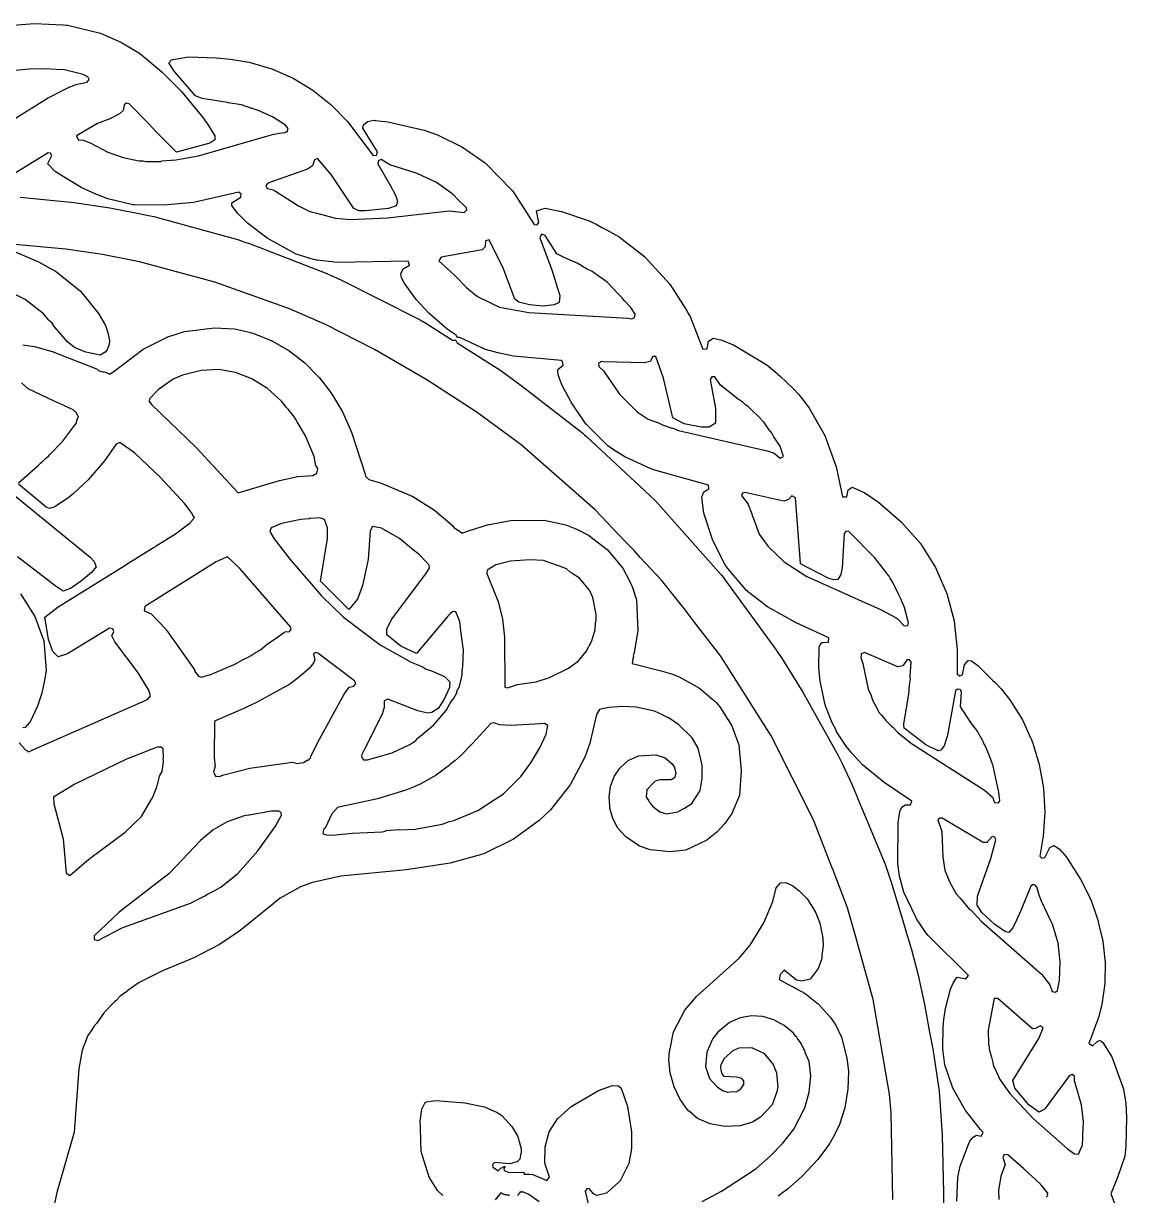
# Model space of a CAD drawing. Header units: millimetres. Extents: x 0 to 300, y 0 to 299.
# Drawn here: x 159.7 to 300, y 149.6 to 298.6 of the extents above; entities that cross this region are included whole.
import ezdxf

# ---------------------------------------------------------------- set-up
doc = ezdxf.new("R2010")
doc.units = ezdxf.units.MM
doc.layers.add('CUT', color=7, linetype='CONTINUOUS')

msp = doc.modelspace()

# ---------------------------------------------------------------- linework, layer by layer
at = {"layer": 'CUT'}
for points in [[(158.3267, 298.3902), (161.0708, 298.6171), (164.7047, 298.4386), (165.0856, 298.4014), (165.1984, 298.3904), (165.2413, 298.3862), (165.2758, 298.3828), (169.4615, 297.3768), (169.7607, 297.255), (172.1468, 296.1802), (174.4358, 294.8382), (177.2515, 292.4765), (179.7514, 289.9461), (182.4759, 286.6453), (182.6407, 286.4285), (182.6713, 286.3882), (182.6812, 286.3752), (183.0518, 285.8875), (184.03, 284.3162), (184.0282, 283.7976), (183.3714, 283.3809), (179.1419, 282.2499), (178.0889, 283.2939), (177.5375, 283.8406), (177.4867, 283.891), (176.4725, 284.8964), (175.6361, 285.8502), (173.0936, 288.3859), (172.78, 288.4913), (172.463, 288.2508), (172.3613, 287.5489), (171.8881, 287.1131), (171.466, 286.9021), (171.0929, 286.7156), (170.8342, 286.5863), (170.6649, 286.5016), (169.0822, 285.8763), (166.4264, 284.3251), (166.6207, 283.8353), (167.2709, 283.7717), (168.1578, 283.4134), (170.3919, 282.2544), (172.3576, 281.573), (174.3577, 281.1625), (174.9025, 281.1412), (174.9063, 281.1335), (175.2389, 281.0428), (177.1736, 281.073), (177.2168, 281.1249), (179.0327, 281.2799), (181.9194, 281.796), (191.3586, 284.5108), (192.1809, 284.6609), (192.9471, 284.7481), (193.0125, 284.8128), (193.2201, 284.8507), (193.3564, 285.261), (192.9878, 285.6654), (191.3302, 286.7288), (189.5008, 287.5545), (188.8886, 287.7581), (188.8247, 287.7884), (188.7281, 287.8116), (187.4112, 288.2497), (185.7232, 288.5304), (185.6769, 288.5415), (185.6159, 288.5483), (182.3809, 289.0863), (181.5344, 289.4216), (178.8177, 292.5271), (178.1748, 293.5932), (178.5105, 294.003), (180.6523, 294.3708), (184.1581, 294.2545), (185.9929, 294.0938), (188.3838, 293.676), (191.2775, 292.8258), (193.9649, 291.6386), (196.4655, 290.1478), (198.8196, 288.2573), (200.8344, 286.1898), (200.9823, 286.0287), (201.0201, 285.9875), (201.0255, 285.9816), (201.0269, 285.9801), (204.1668, 281.8051), (204.5695, 281.8632), (204.691, 282.2856), (202.8444, 285.2958), (202.9345, 285.7207), (203.4331, 286.1382), (204.2643, 286.2965), (204.2952, 286.2939), (204.2983, 286.2936), (204.3111, 286.2925), (204.4519, 286.2804), (206.0221, 286.0858), (210.6254, 285.0468), (212.3321, 284.4361), (215.5058, 282.8945), (218.4333, 280.8602), (221.7957, 277.434), (221.9214, 277.2804), (224.6283, 273.0363), (225.0007, 273.0234), (225.2076, 273.2907), (224.9137, 274.781), (226.0305, 275.1436), (228.099, 274.6902), (231.6032, 273.5277), (232.5778, 273.037), (233.2232, 272.6837), (233.8081, 272.3636), (234.9553, 271.7356), (235.4372, 271.4719), (238.6696, 268.9651), (241.892, 265.4655), (243.9914, 262.1531), (244.3103, 261.5863), (244.4426, 261.3325), (246.0838, 257.1901), (246.6302, 257.2357), (246.7898, 258.1981), (247.3717, 258.5784), (248.3739, 258.3872), (249.959, 257.7472), (254.2136, 255.2058), (255.5359, 254.0939), (255.6513, 253.9858), (255.9584, 253.6982), (256.6636, 253.0378), (257.625, 252.1374), (258.2798, 251.4126), (259.5507, 249.7686), (261.5915, 246.1982), (263.0124, 242.2378), (263.8349, 238.4214), (264.3919, 238.4102), (264.5641, 239.3032), (265.0812, 239.6539), (266.6907, 238.9375), (268.399, 237.7262), (271.2855, 235.2306), (273.7436, 232.469), (275.6659, 229.4484), (277.1065, 226.1313), (278.0186, 222.6487), (278.4388, 218.9569), (278.4405, 215.8592), (278.7425, 215.6502), (279.0842, 215.7847), (279.373, 217.0485), (279.8034, 217.6098), (280.2606, 217.5661), (281.0667, 216.9848), (282.6267, 215.4099), (282.9671, 215.0663), (283.2487, 214.782), (284.0151, 214.0083), (285.1326, 212.6183), (286.7168, 210.0635), (287.8112, 207.6681), (287.8344, 207.61), (287.8545, 207.5594), (287.9229, 207.3877), (288.0364, 207.1031), (288.8694, 204.3769), (289.4154, 201.3849), (289.5649, 198.3083), (289.3548, 195.2476), (288.9484, 192.6989), (289.1935, 192.4774), (289.5514, 192.5458), (290.2219, 193.8118), (290.7379, 194.0702), (291.4477, 193.605), (292.3124, 192.5858), (294.1537, 189.7182), (295.4037, 187.1925), (296.2232, 184.8515), (296.2474, 184.7652), (296.27, 184.6846), (296.2939, 184.5995), (296.4135, 184.1734), (296.9344, 181.9166), (297.2444, 179.2143), (297.2106, 176.5279), (296.8413, 173.8728), (296.3971, 172.2122), (296.277, 171.8812), (296.1422, 171.51), (296.0254, 171.1884), (295.4756, 169.674), (295.1761, 168.9558), (295.6133, 168.6162), (296.1785, 169.1202), (296.5059, 169.2908), (296.7142, 169.2186), (296.7923, 169.1503), (296.8173, 169.1285), (296.8376, 169.1107), (296.9552, 169.008), (298.0763, 167.1842), (299.4829, 163.3375), (299.5566, 163.083), (299.8799, 161.253), (299.9652, 159.4861), (299.8757, 155.8196), (299.7436, 154.5575), (298.8098, 151.8331), (297.9706, 149.7654), (299.1568, 146.7627)], [(156.2329, 285.0842), (162.7134, 289.1168), (165.0572, 290.3213), (165.5785, 290.5344), (165.8656, 290.6518), (165.893, 290.663), (166.4904, 290.9074), (167.7894, 291.1649), (168.0173, 291.4969), (167.862, 291.8319), (167.2485, 292.1311), (164.9011, 292.7112), (163.8205, 292.7446), (162.4328, 292.8329), (162.0625, 292.7988), (160.923, 292.834), (158.0873, 292.5896)], [(278.3844, 148.8216), (278.5002, 151.8631), (278.7888, 153.3004), (279.9061, 156.1936), (280.0448, 156.4601), (280.4672, 156.9989), (280.8661, 157.2234), (281.4876, 157.0991), (281.7339, 157.5597), (281.3983, 157.9687), (279.5086, 160.33), (279.4772, 160.3743), (277.8515, 163.2293), (276.8444, 166.2015), (276.5826, 168.2222), (276.6269, 170.9771), (276.7255, 171.9445), (276.9511, 173.3493), (277.5882, 175.8124), (277.932, 176.5543), (278.3532, 177.2313), (278.4732, 177.3443), (279.5168, 177.1267), (279.8652, 177.554), (274.7388, 182.6127), (274.4956, 182.9216), (273.5347, 184.3236), (273.397, 184.5458), (273.2177, 184.8352), (273.1728, 184.9077), (273.1462, 184.9505), (271.6504, 188.1215), (271.0681, 190.1683), (270.8573, 191.7359), (270.9098, 196.9996), (271.132, 198.4004), (271.4041, 198.9603), (271.8534, 199.2301), (272.4965, 199.2558), (272.6573, 199.7196), (269.1224, 202.0696), (266.3681, 204.3395), (264.9778, 205.8473), (264.8427, 206.0181), (264.7163, 206.1778), (264.2287, 206.7941), (264.1987, 206.832), (263.1957, 208.3686), (263.0834, 208.5884), (263.0682, 208.6181), (262.9722, 208.8062), (262.5331, 209.6659), (261.702, 211.7283), (261.6346, 211.9727), (260.977, 214.9751), (260.8066, 216.6174), (260.8829, 219.28), (261.0878, 219.7573), (261.2719, 219.8813), (262.0522, 219.928), (262.1202, 220.4778), (257.936, 222.3949), (254.2806, 224.4084), (251.9445, 226.2322), (251.7976, 226.3533), (251.7868, 226.3622), (251.7837, 226.3647), (251.6198, 226.4998), (249.0511, 229.559), (249.05, 229.5608), (249.0087, 229.6253), (248.9885, 229.6569), (248.8691, 229.8438), (247.3516, 232.8438), (246.2368, 236.1984), (246.2274, 236.2424), (246.2251, 236.2533), (246.2194, 236.2797), (246.2139, 236.3059), (245.9528, 238.3744), (246.2149, 239.0441), (246.8507, 239.4141), (246.8011, 239.8824), (239.958, 241.8023), (239.3771, 242.0171), (236.1454, 243.5103), (234.8577, 244.2971), (234.0103, 244.8881), (231.3459, 247.5237), (231.2504, 247.6336), (231.2084, 247.682), (231.1941, 247.6985), (231.1676, 247.729), (229.3334, 250.4622), (229.3176, 250.4888), (229.3094, 250.5027), (229.2839, 250.5455), (229.2322, 250.6326), (228.1851, 252.5854), (227.7779, 253.6644), (227.6134, 254.2318), (227.6127, 254.2369), (227.6437, 254.5963), (227.6442, 254.5969), (228.3055, 255.1578), (228.2374, 255.6525), (228.1963, 255.6564), (228.1908, 255.6849), (228.1201, 255.6909), (228.1029, 255.7342), (221.9873, 256.317), (220.0065, 256.7119), (218.4501, 257.1691), (218.2688, 257.2374), (218.0764, 257.31), (218.0481, 257.3207), (217.9825, 257.3454), (215.1798, 258.6861), (214.8508, 258.6726), (214.707, 258.9879), (213.5519, 259.7547), (211.2116, 261.7774), (209.6037, 263.4914), (208.0993, 265.6349), (207.7337, 266.2788), (207.6488, 266.7698), (207.9454, 267.4009), (208.7678, 267.8752), (208.6173, 268.4034), (199.5828, 268.1978), (197.0058, 268.5059), (196.994, 268.5085), (196.9455, 268.519), (196.8582, 268.5378), (196.5557, 268.6031), (194.3452, 269.2747), (190.6503, 271.2924), (188.1653, 273.232), (186.881, 274.4844), (186.1756, 275.448), (186.1548, 275.8027), (187.3171, 276.5431), (187.3594, 276.9092), (187.0779, 277.1471), (181.5117, 275.887), (181.3112, 275.863), (177.4762, 275.4919), (173.7743, 275.5394), (173.7207, 275.5455), (173.5869, 275.5608), (173.4141, 275.5805), (173.4091, 275.5811), (170.4039, 276.3067), (168.8626, 276.8941), (166.9989, 277.7391), (163.7301, 279.7465), (162.7803, 280.7802), (162.7752, 280.7972), (162.774, 280.8012), (162.7731, 280.8042), (162.7725, 280.806), (163.2625, 281.805), (163.1188, 282.1006), (162.8001, 282.1814), (156.972, 278.5682)], [(159.2463, 276.53), (166.1077, 275.8304), (170.6708, 275.1749), (173.7065, 274.59), (175.796, 274.1645), (176.2509, 274.0541), (187.0586, 271.0831), (187.5775, 270.9068), (187.827, 270.822), (187.9669, 270.7745), (188.398, 270.628), (198.2672, 266.8026), (198.9734, 266.4862), (198.9749, 266.4855), (199.0279, 266.4618), (200.1878, 265.9421), (209.7933, 261.0985), (209.9869, 260.9896), (210.3771, 260.7702), (210.4917, 260.7057), (210.8473, 260.5057), (214.2532, 258.3551), (214.6401, 258.3387), (214.8212, 257.9965), (220.3938, 254.4778), (223.1225, 252.4449), (230.6409, 246.6353), (230.8357, 246.4683), (230.9732, 246.3504), (231.0301, 246.3016), (231.291, 246.078), (239.9511, 237.9835), (240.4501, 237.4661), (248.4242, 228.4852), (248.6888, 228.1493), (248.8185, 227.9846), (248.8346, 227.9642), (255.3403, 218.999), (255.4972, 218.7759), (255.5017, 218.7695), (255.5978, 218.6329), (256.178, 217.8077), (258.7808, 213.5846), (263.2747, 205.5108), (263.7772, 204.5138), (265.0057, 201.8755), (265.6486, 200.3429), (265.7832, 200.0219), (266.5853, 198.1097), (269.1494, 191.9967), (269.2731, 191.6838), (270.0215, 189.4189), (271.3238, 185.0984), (272.1119, 182.4834), (272.3534, 181.6823), (272.6596, 180.6661), (273.4807, 177.6036), (274.2585, 173.8532), (274.5648, 172.2176), (274.7426, 171.2681), (274.8774, 170.5481), (275.3148, 168.2127), (276.1407, 162.8222), (276.5066, 157.2333), (276.6883, 149.9046), (276.6399, 144.0683)], [(158.0022, 269.8198), (161.5754, 268.3016), (162.4163, 267.8433), (163.1286, 267.4552), (163.7253, 267.1133), (166.8798, 264.6015), (166.9272, 264.5553), (169.2348, 261.7382), (170.0955, 260.2072), (170.4483, 259.1536), (170.4556, 259.1159), (170.4625, 259.0799), (170.4874, 258.9515), (170.6184, 258.2741), (170.5848, 257.8106), (170.3085, 257.1087), (170.0775, 256.8139), (169.4243, 256.4374), (167.5869, 256.8102), (166.1776, 257.3913), (165.2553, 258.1127), (163.6058, 260.0526), (163.3013, 260.4873), (163.0276, 260.7428), (163.0254, 260.7741), (162.8907, 260.8935), (162.1707, 261.7402), (159.8755, 263.5027), (157.0711, 264.9216)], [(270.2525, 149.0561), (270.0417, 160.0704), (269.8281, 162.4707), (267.7214, 174.4785), (265.7345, 181.646), (265.7299, 181.6648), (265.7264, 181.6752), (264.4821, 186.164), (262.767, 190.5827), (262.6722, 190.8681), (262.4804, 191.3212), (260.1503, 197.3242), (254.75, 208.0384), (249.5955, 216.1965), (249.4684, 216.4015), (249.451, 216.4252), (248.3238, 218.209), (244.9737, 222.505), (243.7164, 224.2122), (242.9627, 225.0835), (240.8163, 227.8358), (238.0891, 230.7181), (237.3481, 231.5748), (236.1533, 232.764), (232.3648, 236.7679), (222.9486, 245.0359), (217.3763, 249.1317), (210.9849, 253.2921), (204.3355, 257.1608), (198.1029, 260.3223), (193.5005, 262.3206), (184.0114, 265.7247), (174.4158, 268.2903), (169.7099, 269.2258), (165.0758, 269.9223), (158.1186, 270.5306)], [(159.5767, 257.7611), (161.0703, 257.549), (163.3102, 256.9049), (168.9792, 254.6822), (169.0689, 254.6417), (169.1627, 254.5011), (169.7549, 254.3319), (169.809, 254.3074), (169.8768, 254.297), (170.1892, 254.2078), (170.6674, 254.0203), (170.9674, 254.2453), (171.0369, 254.2592), (171.1902, 254.4125), (174.9028, 257.1979), (178.0197, 258.7714), (180.1309, 259.4542), (183.9515, 259.9094), (186.499, 259.759), (188.4096, 259.3629), (188.5061, 259.3339), (188.6826, 259.2809), (188.8397, 259.2337), (188.9767, 259.1925), (191.1687, 258.3147), (191.223, 258.2866), (191.2262, 258.2849), (191.2442, 258.2756), (191.2496, 258.2728), (193.4249, 257.0171), (195.4385, 255.457), (197.0017, 253.8896), (197.1998, 253.6832), (197.2396, 253.6417), (197.3011, 253.5777), (197.3096, 253.5688), (198.6327, 251.8463), (198.9827, 251.3394), (200.2337, 249.2047), (201.3931, 246.6469), (203.1401, 241.2872), (203.1711, 241.0488), (203.5944, 240.6256), (205.0763, 240.2126), (209.2079, 238.4759), (211.9308, 236.7211), (214.252, 234.7601), (214.4468, 234.489), (215.2302, 234.0103), (215.478, 233.8059), (215.5304, 233.8268), (215.5351, 233.8239), (216.3891, 234.1471), (218.6679, 234.8461), (221.6003, 235.4205), (225.8863, 235.4505), (228.6684, 234.8458), (230.1549, 234.2756), (231.533, 233.5379), (233.9206, 231.7245), (235.8863, 229.3536), (236.8493, 227.5601), (237.1112, 226.8802), (237.623, 225.2988), (237.81, 221.3939), (237.3327, 218.618), (237.2322, 218.1899), (237.2384, 218.0697), (237.1927, 217.8044), (237.1852, 217.7839), (237.1883, 217.7783), (237.0894, 217.2033), (240.6238, 216.3286), (242.0881, 215.9124), (243.0582, 215.5359), (245.3715, 214.2491), (245.4025, 214.2265), (245.4802, 214.1701), (245.5709, 214.1042), (245.9417, 213.835), (247.138, 212.8295), (247.367, 212.6265), (247.3829, 212.6124), (247.4294, 212.5712), (247.5487, 212.4655), (247.6923, 212.3383), (247.8007, 212.2267), (248.2405, 211.6916), (249.7826, 209.2795), (250.6585, 206.8586), (250.9626, 203.6021), (250.7483, 200.4454), (249.7815, 198.131), (248.8922, 196.8574), (247.859, 195.7566), (246.5872, 194.762), (243.9142, 193.4858), (241.8686, 193.2874), (239.3699, 193.5132), (238.0339, 193.985), (236.2703, 195.1713), (235.2843, 196.2806), (234.6405, 197.502), (234.266, 198.8253), (234.2604, 198.8794), (234.2604, 198.8795), (234.2519, 198.9621), (234.2356, 199.1212), (234.1589, 200.2461), (234.3464, 201.5893), (234.8129, 202.8662), (235.5142, 203.8926), (235.5992, 203.9978), (236.5804, 204.8641), (237.8854, 205.4813), (240.0793, 205.6183), (241.2696, 205.2096), (242.2054, 204.4104), (242.4797, 203.982), (242.6194, 203.2092), (242.45, 202.6619), (242.0409, 202.4374), (241.7402, 202.4225), (240.616, 202.4447), (239.9998, 202.2671), (239.8048, 202.0618), (239.7873, 202.054), (239.7592, 202.0138), (238.9531, 201.165), (238.8516, 200.2505), (239.2223, 199.7242), (239.2479, 199.6461), (239.2664, 199.6221), (239.2715, 199.6067), (239.3362, 199.5314), (239.3513, 199.5117), (239.3616, 199.4884), (239.3889, 199.4629), (239.5945, 199.1958), (239.6984, 199.0483), (239.8518, 198.9308), (239.8678, 198.9121), (239.8998, 198.894), (240.6047, 198.3541), (241.4675, 198.0908), (242.911, 198.3405), (243.4897, 198.6854), (243.6626, 198.77), (243.7509, 198.8411), (244.6821, 199.396), (245.7227, 201.0871), (246.0096, 202.5773), (246.0096, 204.3088), (245.4921, 206.4712), (244.703, 207.7787), (243.0125, 209.4384), (241.8033, 210.2834), (241.1765, 210.5728), (241.1126, 210.6096), (241.0084, 210.6505), (239.9122, 211.1567), (237.5953, 211.666), (235.8422, 211.7569), (234.1037, 211.6353), (232.9475, 211.3518), (232.5414, 210.7198), (231.7031, 207.0923), (231.062, 205.3143), (229.1855, 201.8053), (226.7074, 198.6294), (225.2702, 197.2561), (221.9775, 194.8697), (218.222, 193.023), (213.9273, 191.8134), (208.3997, 190.992), (200.0467, 190.1738), (196.4202, 189.3717), (194.9231, 188.8218), (192.3066, 187.3615), (191.4453, 186.6672), (191.4357, 186.6612), (191.3806, 186.615), (187.1807, 183.2297), (184.5971, 181.4975), (181.3201, 179.7676), (177.3384, 178.1249), (174.3935, 176.6496), (172.9618, 175.6225), (172.8638, 175.5598), (172.7987, 175.5055), (171.9759, 174.9152), (171.399, 174.3374), (171.2311, 174.1973), (171.0867, 174.0246), (169.9187, 172.8547), (168.9382, 171.4556), (168.6023, 171.054), (168.3512, 170.618), (167.8508, 169.9039), (167.1234, 168.0259), (166.7104, 165.6818), (166.1373, 157.6248), (163.9299, 149.9625), (163.6261, 148.5348)], [(159.0471, 240.1739), (161.5394, 242.4186), (161.8508, 242.6798), (161.9983, 242.8319), (162.5768, 243.3529), (162.6358, 243.4045), (162.6479, 243.4169), (162.9051, 243.6486), (162.988, 243.767), (164.6441, 245.4717), (166.0276, 247.3039), (166.3723, 247.7447), (166.5252, 248.3414), (166.6488, 248.6164), (166.5314, 248.7453), (166.4045, 249.1118), (165.9899, 249.479), (164.8903, 249.9901), (164.6387, 250.134), (163.5102, 250.6315), (160.276, 252.1345), (159.4246, 252.9083)], [(159.1264, 207.1311), (159.9124, 206.2544), (160.1162, 206.1638), (160.2835, 205.9776), (160.4098, 206.0333), (160.4565, 206.0126), (160.8487, 206.227), (175.4276, 212.6619), (175.8245, 213.1085), (175.6132, 213.8306), (174.1849, 216.1773), (171.2818, 219.9894), (170.9197, 220.7383), (171.1762, 221.3044), (171.0464, 221.6452), (170.6204, 221.7036), (165.266, 218.4606), (164.0768, 218.0494), (163.4164, 218.7296), (162.8426, 220.2534), (162.3675, 223.1049), (164.0961, 224.4207), (172.5469, 229.6894), (172.6996, 229.7731), (172.7229, 229.7991), (176.2195, 231.9791), (176.4178, 232.0706), (176.537, 232.177), (179.0119, 233.72), (180.862, 235.0914), (180.9194, 235.1586), (180.9433, 235.1755), (181.0135, 235.2685), (181.3566, 235.6698), (181.3434, 235.706), (181.4134, 235.7988), (181.3411, 235.8922), (181.3589, 235.9327), (181.1748, 236.1685), (181.1327, 236.2839), (180.2029, 237.5439), (177.1168, 240.869), (173.7796, 244.0266), (171.9353, 245.3195), (171.4555, 245.0921), (169.9838, 242.9938), (167.8838, 240.5614), (166.0206, 238.8484), (165.5001, 238.3931), (163.6747, 237.1345), (162.98, 236.9402), (162.5441, 237.0969), (159.0511, 240.0117)], [(158.0198, 239.0049), (168.148, 230.7209), (168.6536, 230.2035), (168.9087, 229.5277), (168.3195, 228.7841), (167.0394, 227.7222), (165.6475, 226.7681), (164.7186, 226.4101), (163.7005, 227.0757), (158.8939, 230.7641)], [(159.3001, 226.0823), (160.9073, 223.5379), (160.91, 223.5156), (160.9971, 223.3958), (161.1199, 223.2014), (162.2744, 220.1167), (162.5408, 216.3893), (162.3938, 215.3125), (162.0075, 213.4301), (161.4717, 211.7794), (160.4638, 209.737), (160.4357, 209.695), (160.434, 209.6924), (160.428, 209.6833), (160.4099, 209.6563), (159.907, 209.0655), (159.5946, 209.0216)], [(245.9936, 148.8207), (248.4542, 150.0961), (252.8142, 152.9625), (254.6458, 154.5515), (256.2624, 156.2258), (257.6349, 157.9971), (259.0467, 160.7026), (259.6125, 162.7189), (259.8215, 164.772), (259.5833, 166.6184), (259.0961, 167.7498), (259.037, 167.995), (258.872, 168.2701), (258.6016, 168.898), (258.107, 169.5453), (258.017, 169.6953), (257.9099, 169.8033), (257.6122, 170.1929), (256.4372, 171.1635), (255.1142, 171.8975), (253.7088, 172.3074), (252.275, 172.3952), (250.8427, 172.161), (249.4667, 171.576), (247.9671, 170.341), (247.3345, 169.5316), (247.0918, 168.9718), (247.0741, 168.9449), (247.0371, 168.8457), (246.5737, 167.7767), (246.4083, 165.9688), (246.9254, 164.4233), (247.2999, 164.0271), (247.3003, 164.0264), (247.9175, 163.373), (247.9187, 163.3726), (247.9466, 163.343), (248.2686, 163.1481), (248.5655, 162.9195), (249.2644, 162.7036), (249.5487, 162.7296), (250.38, 162.7801), (250.9214, 163.1353), (251.3022, 163.6912), (251.2775, 164.1568), (251.0252, 164.4233), (250.369, 164.6277), (248.8082, 164.6959), (248.7281, 164.7522), (248.5083, 165.1223), (248.3846, 165.8129), (248.378, 166.0891), (248.7933, 166.9801), (249.9115, 168.0071), (250.6962, 168.3362), (252.3211, 168.3693), (252.3599, 168.3598), (253.8517, 167.6511), (255.0316, 166.2363), (255.4585, 165.1691), (255.5991, 163.3067), (255.5832, 163.1805), (255.4938, 162.7816), (255.4829, 162.7327), (254.8766, 161.1105), (253.3964, 159.5182), (252.3981, 158.8991), (250.8105, 158.4099), (248.8695, 158.3452), (246.9898, 158.688), (245.4092, 159.3733), (244.3157, 160.3001), (244.3157, 160.3001), (244.3146, 160.3012), (244.3136, 160.3023), (244.0414, 160.5986), (243.1749, 161.7558), (242.4179, 163.3646), (241.9282, 165.1811), (241.7643, 166.8291), (241.7715, 167.4717), (241.772, 167.5128), (241.7725, 167.563), (241.7727, 167.5772), (242.3609, 170.3911), (242.3673, 170.4113), (242.3687, 170.4156), (242.3689, 170.4163), (242.3786, 170.4466), (243.7683, 173.1359), (245.324, 174.913), (250.6854, 179.7314), (252.085, 181.3963), (253.8366, 184.2343), (254.9849, 186.939), (255.4187, 188.692), (255.9482, 189.3437), (256.6285, 189.38), (257.5106, 188.9623), (257.9087, 188.6607), (258.3129, 188.3218), (259.2868, 187.3469), (259.4376, 187.1671), (259.7608, 186.6318), (259.7925, 186.5795), (259.919, 186.3699), (260.4462, 185.497), (260.95, 184.1839), (261.1433, 183.3477), (261.2046, 182.9785), (261.2217, 182.8753), (261.232, 182.8134), (261.3244, 182.2569), (261.3792, 181.3571), (261.2571, 180.4028), (261.2141, 180.0668), (261.1918, 179.8931), (261.1511, 179.5749), (260.7388, 178.4183), (259.7281, 177.0607), (258.6741, 176.8144), (257.9849, 176.9396), (256.4314, 178.2051), (255.9202, 177.6892), (255.7766, 177.0293), (259.1076, 175.2508), (260.7717, 173.8892), (262.2918, 172.2145), (262.3848, 172.088), (262.9755, 171.2401), (263.7124, 169.7016), (264.4091, 167.0357), (264.5964, 165.354), (264.5356, 163.0745), (264.1326, 160.6933), (263.437, 158.6102), (263.2777, 158.2203), (262.62, 156.8851), (262.2167, 156.232), (262.1726, 156.1607), (262.1054, 156.0518), (261.9439, 155.7904), (260.7138, 154.1615), (258.6764, 151.9707), (256.8535, 150.3742), (256.0583, 149.7765), (255.9715, 149.7112), (255.6474, 149.4676)], [(213.0238, 149.5506), (212.3375, 150.2125), (211.2563, 151.8903), (210.252, 155.1786), (210.1579, 158.0023), (210.1496, 158.4978), (210.1433, 158.874), (210.1433, 158.8753), (210.141, 159.0118), (210.3491, 160.5269), (210.7464, 161.3762), (210.8127, 161.4114), (210.8234, 161.4171), (210.8263, 161.4187), (210.9413, 161.4798), (212.1311, 161.6334), (215.796, 161.3608), (218.3208, 160.832), (219.8974, 160.1012), (220.0399, 160.0351), (220.0465, 160.0321), (220.0468, 160.032), (220.4925, 159.726), (221.7959, 158.3507), (222.526, 157.0874), (222.8633, 155.9721), (222.9652, 155.4978), (222.9675, 155.0037), (222.9419, 154.8744), (222.904, 154.6834), (222.8555, 154.4384), (222.8042, 154.1797), (222.4661, 153.8328), (221.4672, 153.5962), (219.5892, 153.7639), (219.322, 153.5182), (219.3729, 153.1588), (220.0914, 152.7049), (220.1403, 152.7785), (220.2163, 152.871), (220.301, 152.9555), (220.3938, 153.0312), (220.4937, 153.0972), (220.5996, 153.153), (220.7106, 153.1979), (220.8255, 153.2316), (220.9431, 153.2536), (220.9515, 153.2543), (220.7704, 153.0138), (220.8243, 152.7224), (221.4329, 152.5043), (223.3092, 152.5453), (223.328, 152.4359), (223.3364, 152.3202), (223.3357, 152.2917), (223.5004, 152.2918), (223.5367, 152.2919), (223.7749, 152.2921), (223.8566, 152.2921), (224.0011, 152.2922), (224.4424, 152.2166), (226.2321, 151.4915), (226.5872, 151.9106), (225.9696, 153.6753), (226.0021, 155.7611), (226.5294, 157.6718), (227.604, 159.3047), (229.333, 160.8787), (232.8182, 162.9088), (234.6021, 163.5382), (235.3411, 163.4968), (235.679, 163.2199), (236.5051, 160.8762), (236.9945, 157.6458), (236.994, 155.8847), (236.9893, 155.5289), (236.6468, 153.6307), (235.5517, 151.4205), (235.5451, 151.4121), (235.53, 151.3928), (235.4945, 151.3475), (235.4105, 151.2403), (233.8263, 149.8566), (232.6047, 149.545), (232.1698, 149.7832), (231.638, 150.443), (231.302, 150.4122), (231.1158, 150.1308), (232.248, 145.3441)], [(289.7318, 149.3443), (289.9529, 149.572), (289.9146, 149.6658), (289.9626, 149.8432), (289.0032, 150.9893), (286.8918, 152.951), (284.8519, 154.746), (284.4134, 154.76), (284.2339, 154.3956), (284.5434, 153.5188), (283.992, 152.0386), (283.6713, 150.2102), (283.7319, 149.0462)], [(221.5179, 149.5555), (221.4116, 149.6109), (221.3749, 149.635), (221.2712, 149.6222), (221.1527, 149.6193), (221.0345, 149.6281), (220.9178, 149.6486), (220.8036, 149.6804), (220.6932, 149.7234), (220.5875, 149.777), (220.4876, 149.8409), (220.3964, 149.9128), (219.6594, 148.9977)], [(225.2449, 148.7559), (223.9505, 149.6783), (223.0707, 150.0683), (223.0704, 150.0678), (223.0075, 149.9658), (222.985, 149.9363), (222.8267, 150.0109), (222.8152, 149.9848), (222.7584, 149.8837), (222.692, 149.7885), (222.6168, 149.7002), (222.5335, 149.6196), (222.4427, 149.5474)]]:
    msp.add_lwpolyline(points, dxfattribs=at)
for points in [[(196.3408, 274.6244), (196.8216, 274.5186), (199.3505, 273.8731), (201.2956, 273.6958), (205.9533, 273.8754), (213.8109, 274.7815), (215.7027, 274.5721), (216.0579, 274.911), (215.9572, 275.2258), (214.8247, 276.333), (214.4435, 276.7555), (214.282, 276.8636), (214.1644, 276.9785), (212.2084, 278.404), (209.7385, 279.5497), (206.2812, 280.6434), (205.1588, 281.2938), (204.799, 281.1254), (204.7579, 280.7637), (206.5125, 277.6546), (206.5198, 277.6409), (206.5477, 277.5886), (206.6937, 277.315), (207.0168, 276.7092), (207.2472, 275.9682), (207.0509, 275.4077), (206.0917, 275.0895), (203.1657, 274.7868), (202.3529, 274.796), (201.6719, 275.089), (198.7906, 279.3889), (197.0826, 281.4441), (196.6818, 281.293), (196.4501, 280.4939), (195.7807, 280.0756), (190.7461, 278.2925), (190.516, 277.9996), (190.6664, 277.6224), (191.418, 277.452), (191.4644, 277.4254), (191.5425, 277.3805), (191.6262, 277.3324), (191.7173, 277.2801), (194.6482, 275.4124), (196.1118, 274.6997), (196.2881, 274.6548)], [(225.7599, 262.6657), (224.0375, 262.8479), (222.6735, 263.1558), (222.1589, 263.5424), (220.7176, 267.3989), (218.8913, 271.1008), (218.4225, 270.9617), (218.3917, 270.2076), (218.0302, 269.844), (212.7871, 268.9108), (212.4983, 268.4365), (214.5359, 266.571), (215.9964, 265.0381), (217.2567, 263.9986), (217.4427, 263.9098), (217.5062, 263.8517), (220.1939, 262.5326), (223.9423, 261.8739), (236.5503, 261.1416), (237.0344, 261.0625), (237.3672, 261.2104), (237.3675, 261.2207), (237.397, 261.2325), (237.4715, 261.6528), (236.9087, 262.4908), (236.0683, 263.398), (235.8254, 263.7171), (235.3937, 264.1262), (233.9109, 265.7266), (233.1257, 266.2754), (233.0763, 266.3222), (232.9345, 266.409), (232.0107, 267.0545), (231.2898, 267.4157), (230.1026, 268.1424), (228.5384, 268.7942), (227.5268, 269.301), (226.0273, 271.6549), (225.5551, 271.8046), (225.3259, 271.333), (226.8978, 267.1765), (227.5839, 264.9674), (227.8674, 263.9995), (227.8032, 263.124), (227.1815, 262.8192)], [(239.1229, 248.3099), (240.445, 247.8182), (240.8741, 247.5978), (242.1355, 247.1599), (242.1793, 247.1734), (242.9943, 246.8703), (254.2587, 244.267), (255.1605, 243.961), (255.9079, 243.3346), (256.3504, 243.5438), (255.9052, 244.8709), (255.0989, 246.0648), (254.8998, 246.4631), (254.3997, 247.1002), (253.8719, 247.8818), (253.5309, 248.207), (253.4798, 248.2722), (251.8347, 249.8829), (251.5112, 250.1338), (251.217, 250.4146), (250.5816, 250.855), (248.319, 252.6103), (247.5929, 253.6741), (247.2259, 253.6655), (247.0276, 253.3177), (247.6947, 249.641), (247.6912, 247.8001), (246.8923, 247.2894), (245.8735, 247.282), (243.7134, 247.7192), (242.2396, 248.4824), (241.0536, 253.4938), (240.1159, 256.2478), (239.7119, 256.2744), (239.3695, 255.64), (238.674, 255.4439), (233.3995, 255.5941), (233.397, 255.5926), (233.1709, 255.6051), (232.8223, 255.4189), (232.8355, 254.9918), (233.4604, 254.4498), (235.4576, 251.4677), (237.707, 249.2174)], [(196.974, 241.4418), (197.095, 242.0162), (196.8834, 242.3487), (196.8511, 242.3515), (196.6459, 243.5387), (195.5265, 246.1604), (194.4714, 247.9487), (194.2695, 248.3222), (194.1769, 248.4479), (194.1235, 248.5384), (193.9512, 248.7546), (193.3454, 249.5773), (193.0971, 249.8256), (192.5037, 250.5696), (190.7098, 252.185), (188.7153, 253.4188), (186.6274, 254.244), (184.5064, 254.5907), (182.275, 254.4955), (179.91, 253.8816), (178.7186, 253.361), (176.8654, 252.0503), (175.7051, 250.8873), (175.6666, 250.5561), (175.9742, 250.1631), (181.6434, 244.7054), (186.9943, 238.9405), (192.244, 240.4984), (194.5809, 240.9829), (196.4601, 241.1395)], [(251.8589, 237.4545), (252.2951, 236.2612), (252.3517, 236.0425), (252.5152, 235.6591), (253.2412, 233.6735), (254.3929, 232.1119), (256.3999, 230.1385), (259.3064, 228.3009), (268.6537, 224.0956), (270.6604, 223.0311), (270.7782, 222.9315), (270.7907, 222.9209), (270.8119, 222.9029), (270.8395, 222.8797), (271.6692, 221.995), (272.137, 222.0499), (272.2497, 222.4056), (271.7407, 224.3357), (271.3765, 225.1199), (271.3, 225.3587), (270.9965, 225.9381), (270.2157, 227.6195), (269.8804, 228.0693), (269.7563, 228.3062), (269.4586, 228.6589), (269.419, 228.7363), (268.5974, 229.8312), (268.467, 229.9653), (267.9511, 230.6573), (264.6241, 234.0206), (264.2918, 234.0354), (264.0597, 233.7515), (263.81, 229.3951), (263.6446, 228.5184), (263.2271, 227.902), (262.7284, 227.8423), (262.0842, 228.0442), (258.5146, 229.893), (258.5018, 229.9257), (258.4977, 229.9364), (258.4946, 229.9442), (258.4774, 229.9884), (257.8629, 238.2683), (257.3954, 238.5556), (256.9672, 238.0874), (256.38, 237.8777), (251.4161, 238.9596), (251.1298, 238.8865), (250.9729, 238.596), (251.8477, 237.4809)], [(202.703, 205.4415), (202.6572, 205.287), (202.8991, 204.9847), (203.413, 204.9545), (206.5569, 205.8614), (208.8241, 206.9195), (209.5798, 207.4334), (209.7752, 207.6938), (209.8902, 207.7629), (211.8017, 209.3788), (212.0644, 209.6797), (212.1012, 209.7124), (212.1042, 209.7253), (213.4196, 211.2318), (213.9516, 212.1842), (214.4166, 212.8143), (214.7794, 213.5095), (214.788, 213.6814), (215.1329, 214.2989), (215.4471, 215.7739), (215.4501, 216.176), (215.4799, 216.2815), (215.4918, 216.5644), (215.5651, 216.8438), (215.6286, 218.9749), (215.54, 219.516), (215.2989, 221.3679), (215.182, 222.5453), (214.6486, 223.786), (214.2591, 223.819), (213.9988, 223.5825), (213.9149, 223.531), (213.8467, 223.4443), (213.6257, 223.2434), (209.6387, 218.508), (207.6507, 219.4404), (205.8661, 220.8496), (205.8759, 221.6213), (206.5063, 222.851), (210.9095, 228.732), (211.3184, 229.3724), (211.278, 229.7442), (210.1578, 230.9232), (209.9386, 231.1049), (209.8433, 231.2085), (209.2827, 231.6485), (207.5115, 233.1163), (205.2253, 234.4374), (204.0463, 234.6596), (203.773, 234.0892), (203.5005, 230.4429), (202.8016, 227.1268), (202.1465, 225.381), (201.0445, 224.096), (197.4383, 227.6878), (198.3358, 233.1043), (198.3326, 234.4599), (197.9602, 235.5242), (197.3378, 235.73), (196.1721, 235.6419), (196.0487, 235.6385), (195.9933, 235.6284), (194.9346, 235.5484), (192.5063, 235.0151), (191.1593, 234.4613), (191.0057, 234.0135), (191.5457, 233.0818), (193.5734, 230.4455), (197.5759, 225.841), (200.3868, 223.0912), (205.0456, 219.5767), (208.6832, 217.5635), (208.7745, 217.5231), (208.7865, 217.4888), (209.6335, 217.1422), (210.4265, 216.7907), (210.8797, 216.5023), (211.5683, 216.2845), (213.198, 215.5621), (213.8921, 214.8688), (213.8626, 214.1482), (213.1719, 212.6696), (212.4186, 211.5174), (211.5964, 210.9789), (211.0772, 210.9159), (209.844, 211.1949), (206.032, 212.6736), (205.5458, 212.4884), (205.5578, 211.623), (205.2728, 210.7769), (202.947, 206.1459), (202.8991, 206.1032), (202.8609, 205.9743), (202.6506, 205.5556)], [(182.3126, 215.4745), (183.4379, 215.8246), (183.5134, 215.8362), (183.6115, 215.8786), (183.673, 215.8977), (183.8825, 215.9956), (186.5512, 217.1487), (187.6192, 217.7427), (188.3283, 218.0742), (188.3857, 218.1147), (188.5478, 218.1917), (189.0452, 218.5358), (189.7998, 218.9555), (190.6715, 219.6608), (191.9688, 220.5583), (192.5758, 220.9782), (192.7541, 221.1016), (193.054, 221.309), (193.4837, 221.2453), (193.7317, 221.5579), (193.6319, 221.8743), (187.1696, 229.3058), (185.6323, 230.7996), (185.6088, 230.7887), (185.602, 230.7963), (185.3188, 230.6537), (184.1915, 230.1294), (175.0997, 224.4502), (175.0224, 223.9052), (175.8999, 223.5147), (177.7897, 221.5654), (177.8384, 221.5079), (177.8562, 221.487), (177.8626, 221.4794), (177.8779, 221.4613), (181.47, 216.3909), (181.4057, 216.2302), (181.9499, 215.5954)], [(222.4848, 214.5565), (224.8982, 214.8892), (226.5658, 215.4224), (229.0096, 216.6103), (230.2478, 217.5785), (231.2465, 218.7617), (231.9421, 220.1026), (232.3808, 221.5472), (232.4362, 222.2792), (232.5193, 222.8059), (232.4923, 223.0201), (232.5249, 223.4515), (232.103, 225.6142), (231.6565, 226.5517), (230.3551, 228.107), (229.596, 228.6002), (229.5261, 228.6659), (229.3863, 228.7364), (229.2103, 228.8507), (228.7146, 229.2666), (228.4054, 229.3736), (228.298, 229.4435), (225.8234, 230.3215), (224.0741, 230.4089), (221.6001, 230.2284), (219.7357, 229.7636), (218.6311, 229.1018), (218.6149, 228.6669), (220.0127, 225.1755), (220.0943, 224.9135), (220.6113, 222.8705), (220.854, 220.5526), (220.9049, 214.2226), (221.2506, 214.1113)], [(189.2184, 212.224), (188.1216, 211.6872), (188.0024, 211.6288), (187.9829, 211.6192), (187.974, 211.6149), (183.9742, 209.8794), (183.9134, 205.2536), (184.0395, 204.0657), (184.0055, 204.0476), (183.8543, 203.3826), (184.1264, 202.8384), (184.3618, 202.9026), (184.578, 202.8539), (185.1372, 203.0461), (188.4497, 203.8928), (193.8738, 204.6642), (194.465, 204.5011), (195.2812, 204.622), (195.7535, 204.9315), (195.8798, 204.9494), (195.8859, 204.9606), (195.986, 204.9742), (196.0702, 205.1389), (196.1578, 205.1964), (196.267, 205.5239), (197.3257, 207.5944), (200.4605, 213.3289), (201.1114, 214.2256), (201.7087, 214.3316), (201.9306, 214.6654), (201.773, 214.9974), (197.1212, 218.5463), (196.7952, 218.602), (196.5436, 218.3873), (196.7131, 217.6709), (196.5793, 217.3312), (195.9861, 216.5787), (194.6093, 215.4002), (193.5307, 214.6094)], [(266.1495, 217.9839), (266.4412, 217.2342), (267.0908, 213.9593), (267.4675, 213.1445), (267.5885, 212.7879), (267.6332, 212.6283), (267.6531, 212.5974), (267.7243, 212.3873), (268.2378, 211.4784), (268.4317, 211.0592), (268.7639, 210.6981), (269.2725, 210.0793), (269.3353, 209.9816), (269.4183, 209.9019), (269.4269, 209.8915), (269.429, 209.888), (269.433, 209.8841), (269.5877, 209.6957), (270.0651, 209.2665), (270.2254, 209.11), (270.8574, 208.4232), (272.632, 207.0365), (281.8832, 201.1099), (282.9194, 200.201), (283.1729, 199.5249), (283.6606, 199.4855), (283.8291, 199.7685), (283.7338, 200.8615), (283.0007, 204.1608), (282.9919, 204.2096), (282.9861, 204.2263), (282.9822, 204.2439), (282.9689, 204.276), (282.5455, 205.4974), (281.964, 206.8118), (281.8153, 207.055), (281.6797, 207.3815), (280.8797, 208.7772), (280.3662, 209.4255), (280.3332, 209.4795), (278.8453, 211.6987), (278.9617, 213.6021), (278.8091, 213.9015), (278.4433, 213.9601), (278.2047, 213.7234), (277.1752, 208.1107), (277.1298, 207.9177), (277.1187, 207.8704), (277.1071, 207.821), (277.1018, 207.7983), (276.7532, 206.7578), (276.3518, 206.2004), (276.0095, 206.1195), (274.4547, 206.8672), (271.674, 208.9821), (271.6511, 209.3353), (271.6492, 209.3653), (271.649, 209.3685), (271.6377, 209.5418), (272.2806, 213.3324), (272.3612, 214.4672), (272.4861, 215.2396), (272.4358, 215.5168), (272.5676, 217.3726), (272.3738, 217.6802), (272.0453, 217.7089), (271.4977, 216.9109), (270.8764, 216.7802), (266.6426, 218.6116), (266.2002, 218.4494), (266.2326, 218.2863)], [(209.4892, 196.1577), (212.9051, 196.7925), (213.6609, 197.0343), (213.685, 197.0946), (214.3999, 197.261), (217.4428, 198.511), (219.1491, 199.6356), (219.4547, 199.8228), (219.5441, 199.8959), (220.7022, 200.6593), (222.9126, 202.8363), (224.2075, 204.5728), (225.3296, 206.5125), (226.137, 208.2251), (226.3485, 209.3396), (225.9311, 209.5813), (225.3781, 209.5497), (225.3773, 209.5497), (225.3752, 209.5495), (221.6962, 209.3394), (220.2042, 209.4003), (219.4805, 209.6629), (219.1071, 209.5703), (216.7966, 207.0357), (215.2518, 205.4675), (214.5508, 204.8383), (213.9592, 204.3681), (213.8548, 204.2851), (213.8317, 204.2667), (213.3612, 203.8927), (212.1627, 203.0187), (210.2124, 201.9125), (210.0206, 201.8288), (209.9341, 201.791), (209.7002, 201.6888), (209.3775, 201.5479), (208.3088, 201.0951), (204.7023, 200.0045), (199.6178, 198.9074), (198.8991, 198.1203), (198.045, 196.2605), (197.8205, 196.0972), (197.76, 195.6135), (198.0169, 195.4708), (198.0195, 195.4649), (198.0304, 195.4633), (198.0321, 195.4624), (198.0359, 195.4626), (198.4825, 195.4003), (198.7066, 195.4182), (198.9454, 195.4013), (201.4926, 195.621), (205.2872, 195.7949), (205.7104, 195.8856), (205.7629, 195.9817), (207.417, 196.1138), (207.494, 196.067)], [(169.3033, 193.3251), (172.6027, 195.7507), (174.6933, 197.7773), (175.9255, 199.8999), (176.0939, 200.1555), (176.6472, 201.5383), (176.7073, 201.8574), (176.8175, 202.1628), (177, 203.014), (177.0224, 202.9896), (177.2945, 203.4733), (177.4759, 204.7127), (177.4574, 205.1475), (177.476, 205.2345), (177.4506, 206.3767), (177.191, 206.5958), (176.9296, 206.5844), (176.9015, 206.5869), (176.8987, 206.583), (176.6785, 206.5734), (176.0458, 206.3234), (175.9821, 206.3197), (175.2948, 206.0266), (172.7891, 205.0365), (166.201, 201.8935), (163.4862, 200.2032), (163.5355, 199.3689), (164.7113, 194.9083), (165.0868, 190.5583), (165.563, 190.2701), (167.7194, 192.1215), (168.0555, 192.3769), (168.1977, 192.485), (168.329, 192.5847)], [(183.0767, 187.8739), (184.0249, 188.3621), (184.0685, 188.3933), (184.7733, 188.7617), (186.9265, 190.5183), (189.4905, 193.3819), (191.723, 196.5207), (192.4826, 197.9225), (192.4359, 198.2789), (192.129, 198.4566), (191.2083, 198.4566), (188.392, 197.9508), (188.3262, 197.9425), (188.3035, 197.9349), (187.7364, 197.8331), (185.5939, 197.0919), (183.7818, 196.0869), (182.1795, 194.7296), (178.2797, 190.5947), (178.2438, 190.5582), (178.2278, 190.5419), (178.2172, 190.5311), (178.171, 190.484), (171.862, 185.5935), (168.6675, 182.5749), (168.675, 182.1127), (169.1185, 181.9823), (172.2257, 183.5916), (172.4307, 183.6855), (180.9086, 186.7416), (182.2384, 187.4367), (182.7461, 187.6612)], [(276.4766, 195.8363), (276.5962, 192.5767), (276.8652, 190.9526), (277.4257, 189.4472), (278.3147, 187.9352), (278.819, 187.3783), (280.0068, 185.9216), (280.0541, 185.9064), (280.0739, 185.8826), (280.1955, 185.858), (281.469, 184.4515), (289.0945, 177.7536), (289.1722, 177.6811), (290.2219, 176.3594), (290.494, 175.5148), (290.9442, 175.4052), (291.1667, 175.6522), (291.4158, 176.9251), (291.5324, 179.2827), (291.2643, 181.6367), (290.6083, 183.9629), (289.1599, 187.0084), (288.8384, 187.7446), (288.5332, 188.8262), (288.444, 188.8754), (288.4131, 188.9689), (288.0693, 189.0958), (287.7905, 188.9147), (286.5156, 185.8194), (285.9805, 184.5782), (285.5036, 183.6067), (285.0034, 183.0188), (284.5848, 183.1042), (283.1924, 184.0374), (281.575, 185.5357), (280.9719, 186.4894), (281.0256, 187.6407), (282.7129, 192.3993), (283.324, 194.8084), (283.2146, 195.1283), (282.8579, 195.2366), (282.1872, 194.4417), (281.7098, 194.4746), (276.5148, 197.5627), (276.2123, 197.5703), (275.9821, 197.3229)], [(282.787, 167.1576), (282.9447, 166.4876), (283.0044, 166.19), (283.0237, 166.1522), (283.0477, 166.0503), (283.232, 165.6527), (283.2539, 165.5787), (283.3221, 165.4584), (283.8472, 164.3258), (284.4672, 163.439), (284.4736, 163.4278), (284.476, 163.4265), (285.1134, 162.5147), (288.0745, 159.3746), (292.4604, 155.5035), (293.3268, 154.8708), (293.8379, 154.8249), (293.9605, 155.0958), (293.9768, 155.1046), (294.0972, 155.3981), (294.3535, 155.9645), (294.3966, 156.8603), (294.4046, 156.8976), (294.407, 157.0754), (294.4663, 158.3074), (294.4962, 158.6474), (294.4864, 158.727), (294.4973, 158.9532), (294.232, 161.0916), (293.3534, 164.1602), (293.3429, 164.7552), (293.0675, 164.9367), (292.7245, 164.8157), (289.5945, 160.6168), (289.4836, 160.4976), (288.7971, 160.1694), (287.5319, 161.1084), (285.7722, 163.2318), (285.5199, 164.1696), (288.8283, 169.5194), (289.3773, 170.8784), (288.9639, 171.1435), (288.3816, 170.784), (287.9905, 170.7599), (283.5811, 174.6373), (283.1207, 174.6181), (283.0446, 174.2071), (283.044, 174.2066), (283.0395, 174.1796), (282.374, 170.5859), (282.4, 168.802), (282.4862, 168.4355), (282.4886, 168.1669)]]:
    msp.add_lwpolyline(points, close=True, dxfattribs=at)

doc.saveas('drawing.dxf')
